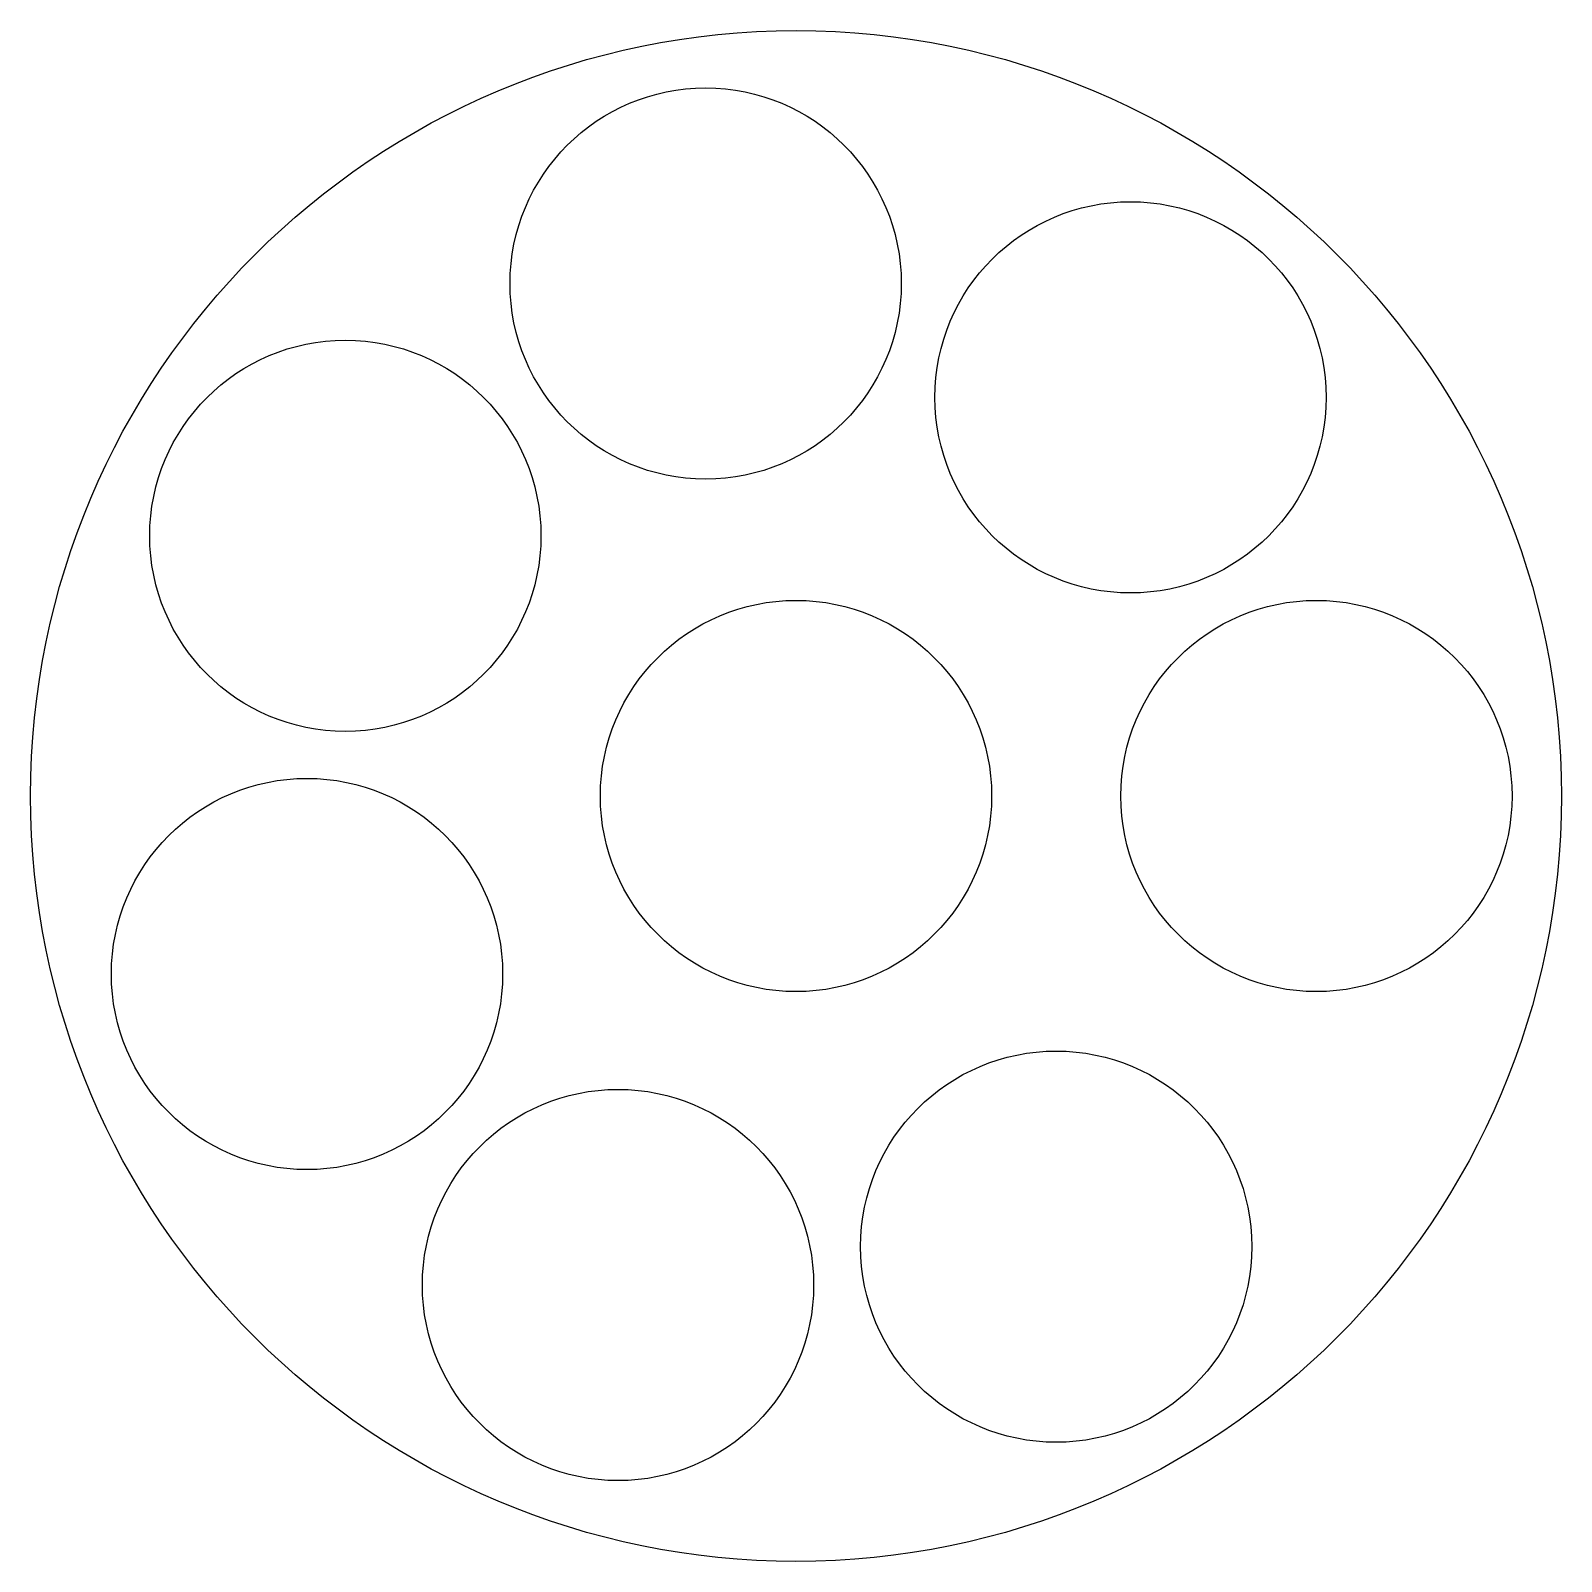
# Model space of a CAD drawing. Extents: x -20.1 to 20.1, y -20.1 to 20.1.
import ezdxf

# ---------------------------------------------------------------- set-up
doc = ezdxf.new("R2010")
doc.units = 0
doc.layers.add('Shape', color=7, linetype='CONTINUOUS')

msp = doc.modelspace()

# ---------------------------------------------------------------- linework, layer by layer
at = {"layer": 'Shape'}
for p, q in [((2.77102, 13.4919), (2.77102, 13.4919, 1.5)), ((2.77102, 13.4919), (2.77102, 13.4919, 1.5)), ((13.9562, 10.4948), (13.9562, 10.4948, 1.5)), ((13.9562, 10.4948), (13.9562, 10.4948, 1.5)), ((-6.71455, 6.85), (-6.71455, 6.85, 1.5)), ((-6.71455, 6.85), (-6.71455, 6.85, 1.5)), ((5.15, 0), (5.15, 0, 1.5)), ((5.15, 0), (5.15, 0, 1.5)), ((18.85, 0), (18.85, 0, 1.5)), ((18.85, 0), (18.85, 0, 1.5)), ((20.15, 0), (20.15, 0, 1.5)), ((20.15, 0), (20.15, 0, 1.5)), ((-7.72379, -4.68568), (-7.72379, -4.68568, 1.5)), ((-7.72379, -4.68568), (-7.72379, -4.68568, 1.5)), ((12, -11.8645), (12, -11.8645, 1.5)), ((12, -11.8645), (12, -11.8645, 1.5)), ((0.464324, -12.8738), (0.464324, -12.8738, 1.5)), ((0.464324, -12.8738), (0.464324, -12.8738, 1.5))]:
    msp.add_line(p, q, dxfattribs=at)
for centre, radius in [((0, 0), 20.15), ((0, 0), 20.15), ((0, 0), 20.15), ((0, 0), 20.15), ((-2.37898, 13.4919), 5.15), ((-2.37898, 13.4919), 5.15), ((-2.37898, 13.4919), 5.15), ((-2.37898, 13.4919), 5.15), ((8.80619, 10.4948), 5.15), ((8.80619, 10.4948), 5.15), ((8.80619, 10.4948), 5.15), ((8.80619, 10.4948), 5.15), ((-11.8645, 6.85), 5.15), ((-11.8645, 6.85), 5.15), ((-11.8645, 6.85), 5.15), ((-11.8645, 6.85), 5.15), ((0, 0), 5.15), ((0, 0), 5.15), ((0, 0), 5.15), ((0, 0), 5.15), ((13.7, 0), 5.15), ((13.7, 0), 5.15), ((13.7, 0), 5.15), ((13.7, 0), 5.15), ((-12.8738, -4.68568), 5.15), ((-12.8738, -4.68568), 5.15), ((-12.8738, -4.68568), 5.15), ((-12.8738, -4.68568), 5.15), ((6.85, -11.8645), 5.15), ((6.85, -11.8645), 5.15), ((6.85, -11.8645), 5.15), ((6.85, -11.8645), 5.15), ((-4.68568, -12.8738), 5.15), ((-4.68568, -12.8738), 5.15), ((-4.68568, -12.8738), 5.15), ((-4.68568, -12.8738), 5.15)]:
    msp.add_circle(centre, radius, dxfattribs=at)

doc.saveas('drawing.dxf')
